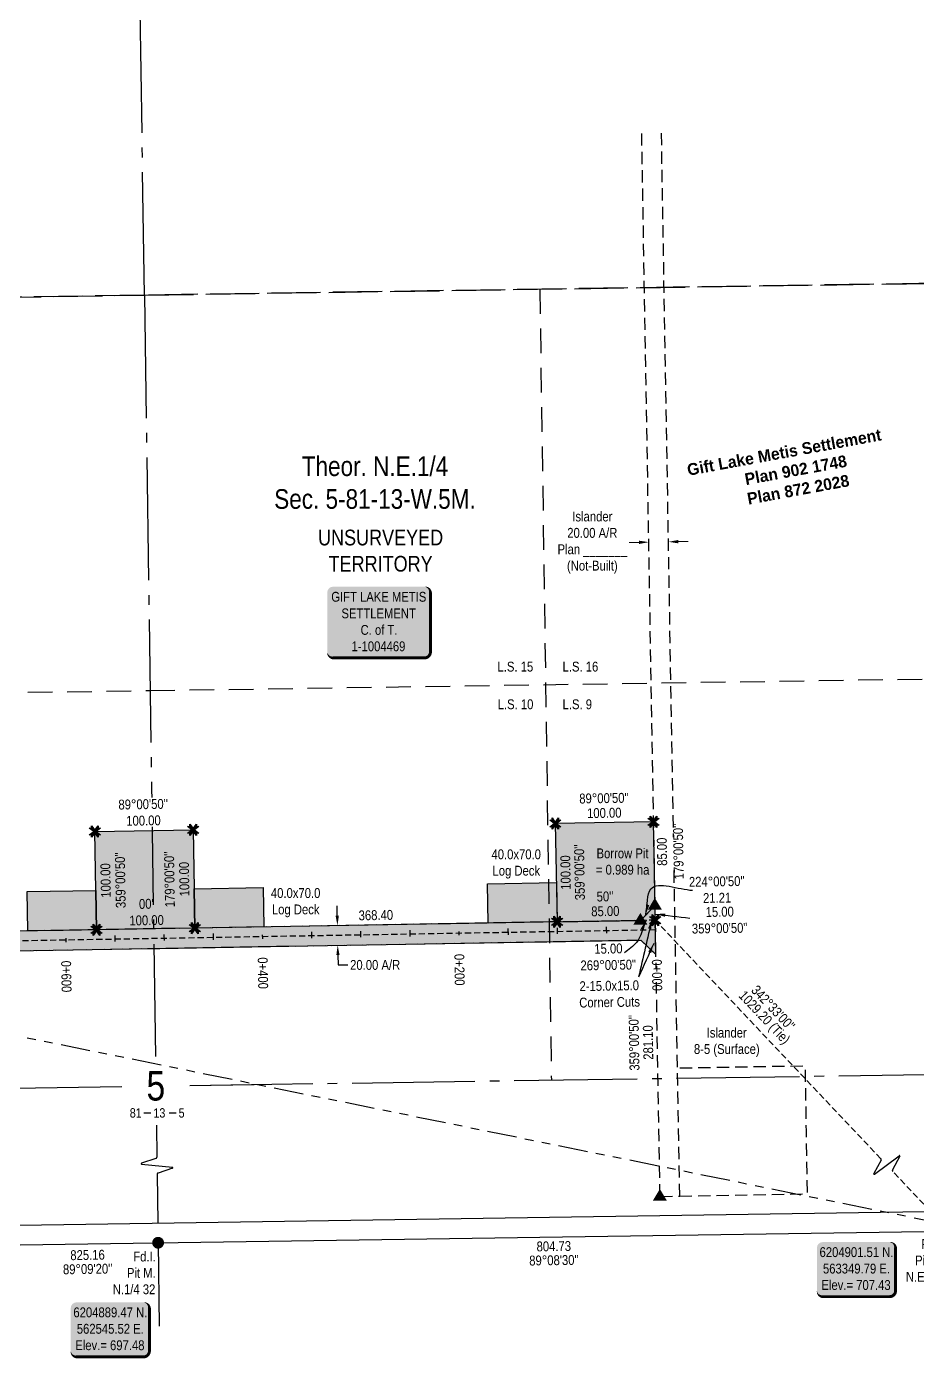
# Model space of a CAD drawing. Extents: x 560047 to 564966, y 6203492 to 6208175.
# Drawn here: x 562402 to 563308, y 6205437 to 6206792 of the extents above; entities that cross this region are included whole.
import ezdxf
from ezdxf.enums import TextEntityAlignment as Align

# ---------------------------------------------------------------- set-up
doc = ezdxf.new("R2010")
doc.units = 0
doc.header["$LTSCALE"] = 5
doc.header["$PDSIZE"] = 0.5
for name, pattern in [('foc-ACCESSROAD', [3.75, 2.5, -1.25]), ('foc-DRILLPATH', [14.75, 6, -1.75, 1.75, -1.75, 1.75, -1.75]), ('foc-LSD', [8, 5, -3]), ('foc-QUARTERLINE', [33, 25, -3, 2, -3]), ('foc-TIELINE', [1.875, 1.25, -0.625]), ('foc-TRAV', [1.875, 1.25, -0.625]), ('foc-UNSURVEYED', [12.5, 10, -2.5])]:
    doc.linetypes.add(name, pattern=pattern)
doc.layers.get('Defpoints').update_dxf_attribs({"color": 9})
for name, color, linetype in [('10', 1, 'Continuous'), ('9', 3, 'Continuous'), ('AS-OWNER', 7, 'Continuous'), ('C-AR', 13, 'foc-ACCESSROAD'), ('C-SYMBOL', 7, 'Continuous'), ('C-WS', 13, 'foc-ACCESSROAD'), ('CHAINAGE', 201, 'foc-TIELINE'), ('CHAINAGE-T', 201, 'foc-TIELINE'), ('DETAIL-T', 7, 'Continuous'), ('L-BD', 7, 'Continuous'), ('L-BD1', 253, 'Continuous'), ('L-MON', 1, 'Continuous'), ('L-SEC', 7, 'Continuous'), ('L-SECLBL', 7, 'Continuous'), ('L-SECQ', 8, 'foc-QUARTERLINE'), ('L-SECTION-LSD', 7, 'foc-LSD'), ('L-TIE', 7, 'foc-TIELINE'), ('L-TITLEDB-T', 4, 'Continuous'), ('L-UNS-T', 3, 'Continuous'), ('L-USEC', 7, 'foc-UNSURVEYED'), ('P-PDRILLPATH', 12, 'foc-DRILLPATH'), ('P-PROPOSED', 10, 'Continuous'), ('P-PROPOSED-H', 21, 'Continuous'), ('P-TEMP-H', 41, 'Continuous'), ('P-TEMP_BORROW PIT', 46, 'Continuous'), ('P-TEMP_LOG DECK', 46, 'Continuous'), ('P-TRAV', 4, 'foc-TRAV'), ('P-TXT', 4, 'Continuous')]:
    doc.layers.add(name, color=color, linetype=linetype)
doc.layers.add('C-AR-T', color=13, linetype='Continuous', lineweight=9)
doc.layers.add('C-WS-T', color=13, linetype='Continuous', lineweight=9)
doc.styles.add('100L', font='ARIALN.TTF', dxfattribs={"height": 11})
doc.styles.add('175L', font='ARIALN.TTF', dxfattribs={"height": 20})
doc.styles.add('80', font='ARIALN.TTF', dxfattribs={"height": 10})
doc.styles.add('80CG', font='ARIALN.TTF', dxfattribs={"height": 10})
doc.styles.add('80L', font='ARIALN.TTF', dxfattribs={"height": 10})
doc.styles.add('MtXpl_Cordia_New', font='')
doc.styles.add('SIMPLEX', font='ARIALN.TTF')
doc.styles.get('MtXpl_Cordia_New').set_extended_font_data('Cordia New', bold=True)
doc.dimstyles.new('Compass 5 000', dxfattribs={"dimscale": 5, "dimtxt": 9, "dimasz": 2, "dimexe": 0.2, "dimexo": 0.0625, "dimgap": 0.5, "dimtad": 0, "dimtih": 1, "dimtoh": 1, "dimzin": 0, "dimdsep": 46, "dimtxsty": '80CG', "dimcen": 0.1, "dimse1": 1, "dimse2": 1, "dimclrd": 256, "dimclrt": 256, "dimaunit": 1, "dimadec": 4, "dimazin": 0, "dimtfac": 0.06, "dimtofl": 0, "dimtmove": 0, "dimatfit": 1, "dimfxl": 0.2, "dimtolj": 1, "dimtzin": 0, "dimlwd": -1, "dimarcsym": 0})

# ---------------------------------------------------------------- blocks, each defined once
blk = doc.blocks.new('L-SECLBL')
at = {"layer": '9', "color": 7}
for p, q in [((-5.1, -27.8), (-12.3, -27.8)), ((20.7, -27.8), (13.5, -27.8))]:
    blk.add_line(p, q, dxfattribs=at)
at = {"layer": '10', "color": 2, "style": 'SIMPLEX'}
blk.add_attdef('SEC', text='', height=30, dxfattribs=at).set_placement((0, 0), align=Align.MIDDLE)
at = {"layer": '10', "color": 5, "style": '80L'}
blk.add_attdef('TWP', text='', height=9.5, dxfattribs=at).set_placement((-14.4, -27.4), align=Align.MIDDLE_RIGHT)
blk.add_attdef('RGE', text='', height=9.5, dxfattribs=at).set_placement((3.6, -27.4), align=Align.MIDDLE_CENTER)
blk.add_attdef('MER', text='', height=9.5, dxfattribs=at).set_placement((23.2, -27.4), align=Align.MIDDLE_LEFT)
blk = doc.blocks.new('fdia')
at = {"color": 255, "const_width": 1}
blk.add_lwpolyline([(-0.5, 0, 1), (0.5, 0, 1)], format="xyb", close=True, dxfattribs=at)
blk = doc.blocks.new('Fdiaa')
blk.add_blockref('fdia', (0, 0))
blk = doc.blocks.new('fdib')
at = {"color": 1, "const_width": 1.6}
blk.add_lwpolyline([(-0.4, 0, 1), (0.4, 0, 1)], format="xyb", close=True, dxfattribs=at)
at = {"color": 1}
blk.add_circle((0, 0), 0.8, dxfattribs=at)
blk = doc.blocks.new('Fdibb')
blk.add_blockref('fdib', (0, 0))
blk = doc.blocks.new('fdicc')
for name in ['Fdibb', 'Fdiaa']:
    blk.add_blockref(name, (0, 0))
blk = doc.blocks.new('FDI')
blk.add_blockref('fdicc', (0, 0))
blk = doc.blocks.new('*U53')
h = blk.add_hatch(color=254)
edge = h.paths.add_edge_path()
edge.add_line((-34, -28.5), (34, -28.5))
edge.add_arc((34, -22.5), 6, 270, 360)
edge.add_line((40, -22.5), (40, 21))
edge.add_arc((34, 21), 6, 0, 90)
edge.add_line((34, 27), (-34, 27))
edge.add_arc((-34, 21), 6, 90, 180)
edge.add_line((-40, 21), (-40, -22.5))
edge.add_arc((-34, -22.5), 6, 180, 270)
at = {"color": 1, "flags": 128}
blk.add_lwpolyline([(-34, -28.5, 3, 3, 0), (34, -28.5, 3, 3, 0.414214), (40, -22.5, 3, 3, 0), (40, 21, 3, 0, 0.414214), (34, 27, 0, 0, 0), (-34, 27, 0, 0, 0.414214), (-40, 21, 0, 0, 0), (-40, -22.5, 0, 3, 0.414214)], format="xyseb", close=True, dxfattribs=at)
blk.add_lwpolyline([(20.2, -14.2, 0, 10, 0), (0, 0, 5, 5, 0)], format="xyseb", dxfattribs=at)
at = {"color": 1, "style": '80'}
blk.add_attdef('ENTER_TEXT_001', (-36, -5), '', height=10, dxfattribs=at)
blk = doc.blocks.new('linebrk')
blk.add_lwpolyline([(0, 0.00175, -0.346152), (-0.00019, 0.0015), (-0.00314, 0.00055, 0.772575), (-0.00312, 0.00036), (0.00312, -0.00036, -0.772575), (0.00314, -0.00055), (0.00019, -0.0015, 0.346152), (0, -0.00175)], format="xyb")
blk = doc.blocks.new('*D55')
at = {"layer": 'C-AR-T', "transparency": 16777216}
for p, q in [((563024.8, 6206267.2), (563014.8, 6206267)), ((563064.7, 6206267.9), (563074.7, 6206268.1))]:
    blk.add_line(p, q, dxfattribs=at)
for points in [[(563024.7, 6206268.9), (563024.8, 6206265.5), (563034.8, 6206267.4)], [(563064.7, 6206269.6), (563064.8, 6206266.2), (563054.7, 6206267.7)]]:
    blk.add_solid(points, dxfattribs=at)
at = {"layer": 'Defpoints', "color": 0, "transparency": 16777216}
for p in [(563034.7, 6206272), (563034.8, 6206267.4), (563054.7, 6206272.3)]:
    blk.add_point(p, dxfattribs=at)
at = {"layer": 'C-AR-T', "transparency": 16777216, "insert": (562977.3, 6206267), "char_height": 10, "attachment_point": 5, "style": '80CG'}
blk.add_mtext('\\A1;Islander\\P20.00 A/R\\PPlan _______^J(Not-Built)', dxfattribs=at)
blk = doc.blocks.new('STRIA')
blk.add_hatch(color=255).paths.add_polyline_path([(-0.04, 1.52), (-1.47, -0.87), (1.39, -0.87)])
blk = doc.blocks.new('STRIAA')
blk.add_blockref('STRIA', (0, 0))
blk = doc.blocks.new('STRIB')
at = {"color": 1}
blk.add_solid([(-1.12, -0.67), (-0.04, 1.13), (1.04, -0.67)], dxfattribs=at)
blk = doc.blocks.new('STRIBB')
blk.add_blockref('STRIB', (0, 0))
blk = doc.blocks.new('STRICC')
for name in ['STRIAA', 'STRIBB']:
    blk.add_blockref(name, (0, 0))
blk = doc.blocks.new('fdspike')
blk.add_blockref('STRICC', (0, 0))
blk = doc.blocks.new('TEMP')
h = blk.add_hatch(color=255)
h.dxf.hatch_style = 1
h.paths.add_polyline_path([(0, 0.25), (-0.67, 1.15), (-0.67, 0.67), (-1.15, 0.67), (-0.25, 0), (-1.15, -0.67), (-0.67, -0.67), (-0.67, -1.15), (0, -0.25), (0.67, -1.15), (0.67, -0.67), (1.15, -0.67), (0.25, 0), (1.15, 0.67), (0.67, 0.67), (0.67, 1.15)])
h.paths.add_polyline_path([(0.57, 0.85), (0.57, 0.57), (0.85, 0.57), (0.08, 0), (0.85, -0.57), (0.57, -0.57), (0.57, -0.85), (0, -0.08), (-0.57, -0.85), (-0.57, -0.57), (-0.85, -0.57), (-0.08, 0), (-0.85, 0.57), (-0.57, 0.57), (-0.57, 0.85), (0, 0.08)], flags=16)
h = blk.add_hatch(color=1)
h.dxf.hatch_style = 1
h.paths.add_polyline_path([(0, 0.08), (-0.57, 0.85), (-0.57, 0.57), (-0.85, 0.57), (-0.08, 0), (-0.85, -0.57), (-0.57, -0.57), (-0.57, -0.85), (0, -0.08), (0.57, -0.85), (0.57, -0.57), (0.85, -0.57), (0.08, 0), (0.85, 0.57), (0.57, 0.57), (0.57, 0.85)])
at = {"color": 1}
for p, q in [((-0.08, 0), (0.08, 0)), ((0, 0.08), (0, -0.08))]:
    blk.add_line(p, q, dxfattribs=at)
at = {"color": 255, "flags": 128}
blk.add_lwpolyline([(-0.25, 0), (-1.15, 0.67), (-0.67, 0.67), (-0.67, 1.15), (0, 0.25), (0.67, 1.15), (0.67, 0.67), (1.15, 0.67), (0.25, 0), (1.15, -0.67), (0.67, -0.67), (0.67, -1.15), (0, -0.25), (-0.67, -1.15), (-0.67, -0.67), (-1.15, -0.67)], close=True, dxfattribs=at)
at = {"color": 1, "flags": 128}
blk.add_lwpolyline([(-0.08, 0), (-0.85, 0.57), (-0.57, 0.57), (-0.57, 0.85), (0, 0.08), (0.57, 0.85), (0.57, 0.57), (0.85, 0.57), (0.08, 0), (0.85, -0.57), (0.57, -0.57), (0.57, -0.85), (0, -0.08), (-0.57, -0.85), (-0.57, -0.57), (-0.85, -0.57)], close=True, dxfattribs=at)
blk = doc.blocks.new('*D57')
at = {"layer": 'Defpoints', "color": 0, "transparency": 16777216}
for p in [(562810.2, 6205879), (562718.4, 6205857.4), (562810.5, 6205859)]:
    blk.add_point(p, dxfattribs=at)
at = {"layer": 'P-TXT', "transparency": 16777216}
for p, q in [((562717.9, 6205887.4), (562717.8, 6205897.4)), ((562718.6, 6205847.4), (562718.8, 6205837.4)), ((562718.8, 6205837.4), (562728.8, 6205837.4))]:
    blk.add_line(p, q, dxfattribs=at)
for points in [[(562719.6, 6205887.4), (562716.3, 6205887.4), (562718.1, 6205877.4)], [(562720.3, 6205847.4), (562717, 6205847.4), (562718.4, 6205857.4)]]:
    blk.add_solid(points, dxfattribs=at)
at = {"layer": 'P-TXT', "transparency": 16777216, "insert": (562756.5, 6205837.4), "char_height": 10, "attachment_point": 5, "style": '80CG'}
blk.add_mtext('\\A1;20.00 A/R', dxfattribs=at)
blk = doc.blocks.new('*U41')
h = blk.add_hatch(color=255)
edge = h.paths.add_edge_path()
edge.add_line((-46.5, -37), (46.5, -37))
edge.add_arc((46.5, -31), 6, 270, 360)
edge.add_line((52.5, -31), (52.5, 29.5))
edge.add_arc((46.5, 29.5), 6, 0, 90)
edge.add_line((46.5, 35.5), (-46.5, 35.5))
edge.add_arc((-46.5, 29.5), 6, 90, 180)
edge.add_line((-52.5, 29.5), (-52.5, -31))
edge.add_arc((-46.5, -31), 6, 180, 270)
at = {"color": 14, "flags": 128}
blk.add_lwpolyline([(-46.5, -37, 3, 3, 0), (46.5, -37, 3, 3, 0.414214), (52.5, -31, 3, 3, 0), (52.5, 29.5, 3, 0, 0.414214), (46.5, 35.5, 0, 0, 0), (-46.5, 35.5, 0, 0, 0.414214), (-52.5, 29.5, 0, 0, 0), (-52.5, -31, 0, 3, 0.414214)], format="xyseb", close=True, dxfattribs=at)
at = {"color": 14, "style": '80'}
blk.add_attdef('ENTER_TEXT_001', (-26.8, -4.9), '', height=10, dxfattribs=at)

msp = doc.modelspace()

# ---------------------------------------------------------------- hatches: boundary and pattern name
at = {"layer": 'P-PROPOSED-H'}
h = msp.add_hatch(color=256, dxfattribs=at)
h.dxf.hatch_style = 1
h.paths.add_polyline_path([(561943.394, 6205837.696), (561822.786, 6205789.342), (561774.432, 6205909.951), (561895.04, 6205958.305)])
h.paths.add_polyline_path([(561830.226, 6205770.787), (561949.981, 6205818.799), (562030.698, 6205842.841), (562050.272, 6205845.87), (563026.687, 6205862.72), (563041.935, 6205847.987), (563041.078, 6205897.955), (563026.347, 6205882.708), (562037.192, 6205865.634), (561943.394, 6205837.696), (561822.786, 6205789.342)])
at = {"layer": 'P-TEMP-H'}
h = msp.add_hatch(color=256, dxfattribs=at)
h.dxf.hatch_style = 1
h.paths.add_polyline_path([(562167.146, 6205867.921), (562166.458, 6205907.897), (562236.416, 6205909.101), (562237.104, 6205869.125)])
h.paths.add_polyline_path([(562403.325, 6205871.984), (562402.637, 6205911.96), (562472.595, 6205913.164), (562473.283, 6205873.188)])
h.paths.add_polyline_path([(562573.222, 6205874.909), (562473.283, 6205873.188), (562471.563, 6205973.128), (562571.502, 6205974.848)])
h.paths.add_polyline_path([(562573.222, 6205874.909), (562572.534, 6205914.885), (562642.492, 6205916.089), (562643.18, 6205876.113)])
h.paths.add_polyline_path([(562871.441, 6205880.042), (562870.753, 6205920.018), (562940.711, 6205921.222), (562941.399, 6205881.246)])
h.paths.add_polyline_path([(563039.618, 6205982.905), (562939.678, 6205981.179), (562941.399, 6205881.246), (563026.347, 6205882.708), (563041.08, 6205897.957)])

# ---------------------------------------------------------------- linework, layer by layer
at = {"layer": 'C-AR'}
msp.add_line((563046.171, 6205602.034), (563066.143, 6205602.377), dxfattribs=at)
at = {"layer": 'C-AR', "flags": 128}
for points in [[(563046.171, 6205602.034), (563027.568, 6206682.843)], [(563066.143, 6205602.377), (563047.599, 6206683.184)]]:
    msp.add_lwpolyline(points, dxfattribs=at)
msp.add_lwpolyline([(562037.582, 6205845.695), (563026.687, 6205862.72), (563041.935, 6205847.987), (563041.078, 6205897.955), (563026.347, 6205882.708), (562037.238, 6205865.683)], close=True, dxfattribs=at)
at = {"layer": 'C-WS', "flags": 128}
msp.add_lwpolyline([(563066.143, 6205602.377), (563196.109, 6205604.634), (563195.003, 6205668.415), (563193.856, 6205734.555), (563063.917, 6205732.302)], dxfattribs=at)
at = {"layer": 'CHAINAGE'}
for p, q in [((562891.528, 6205874.389), (562891.666, 6205866.394)), ((562941.498, 6205875.249), (562941.636, 6205867.254)), ((562991.468, 6205876.109), (562991.606, 6205868.114)), ((563041.473, 6205874.971), (563041.541, 6205870.973)), ((562441.834, 6205864.65), (562441.902, 6205860.652)), ((562491.769, 6205867.508), (562491.907, 6205859.513)), ((562541.739, 6205868.369), (562541.877, 6205860.373)), ((562591.709, 6205869.229), (562591.847, 6205861.233)), ((562641.713, 6205868.09), (562641.782, 6205864.092)), ((562691.649, 6205870.949), (562691.786, 6205862.954)), ((562741.619, 6205871.809), (562741.756, 6205863.814)), ((562791.589, 6205872.669), (562791.726, 6205864.674)), ((562841.593, 6205871.53), (562841.662, 6205867.533))]:
    msp.add_line(p, q, dxfattribs=at)
at = {"layer": 'CHAINAGE', "flags": 128}
msp.add_lwpolyline([(563041.507, 6205872.972), (562941.571, 6205871.252), (562573.394, 6205864.915), (562473.455, 6205863.194), (562167.318, 6205857.927), (562038.781, 6205855.713), (561946.689, 6205828.248), (561826.506, 6205780.064)], dxfattribs=at)
at = {"layer": 'L-SEC'}
for p, q in [((561731.247, 6205563.043), (563339.88, 6205586.936)), ((561731.542, 6205542.938), (563340.176, 6205566.831))]:
    msp.add_line(p, q, dxfattribs=at)
at = {"layer": 'L-SECQ'}
for p, q in [((562521.851, 6206518.606), (562510.182, 6207322.901)), ((562521.851, 6206518.606), (562533.057, 6205744.309)), ((562568.037, 6205714.843), (563337.827, 6205726.36)), ((561729.237, 6205702.292), (562498.795, 6205713.807)), ((562568.037, 6205714.843), (562633.434, 6205715.821)), ((562534.069, 6205674.349), (562534.538, 6205641.968)), ((562534.791, 6205624.508), (562535.517, 6205574.989)), ((562535.808, 6205554.883), (562537.036, 6205470.02))]:
    msp.add_line(p, q, dxfattribs=at)
at = {"layer": 'L-SECTION-LSD'}
for p, q in [((562923.919, 6206524.625), (562935.659, 6205720.343)), ((562527.671, 6206116.467), (563331.909, 6206128.502)), ((561723.47, 6206104.951), (562527.671, 6206116.467))]:
    msp.add_line(p, q, dxfattribs=at)
at = {"layer": 'L-TIE'}
for p, q in [((563270.678, 6205640.35), (563041.335, 6205882.966)), ((563340.176, 6205566.831), (563282.674, 6205627.66))]:
    msp.add_line(p, q, dxfattribs=at)
at = {"layer": 'L-USEC'}
for p, q in [((563325.988, 6206530.644), (562521.851, 6206518.606)), ((562521.851, 6206518.606), (563325.988, 6206530.644)), ((562521.851, 6206518.606), (562366.84, 6206516.274)), ((562366.84, 6206516.274), (562521.851, 6206518.606))]:
    msp.add_line(p, q, dxfattribs=at)
at = {"layer": 'P-PDRILLPATH'}
msp.add_line((561858.913, 6205873.824), (563562, 6205528.1), dxfattribs=at)
at = {"layer": 'P-PROPOSED', "flags": 128}
msp.add_lwpolyline([(561830.226, 6205770.787), (561949.981, 6205818.799), (562030.698, 6205842.841), (562050.272, 6205845.87), (563026.687, 6205862.72), (563041.935, 6205847.987), (563041.078, 6205897.955), (563026.347, 6205882.708), (562037.192, 6205865.634), (561943.394, 6205837.696), (561822.786, 6205789.342)], close=True, dxfattribs=at)
at = {"layer": 'P-TEMP_BORROW PIT', "flags": 128}
msp.add_lwpolyline([(563039.618, 6205982.905), (562939.678, 6205981.179), (562941.399, 6205881.246), (563026.347, 6205882.708), (563041.08, 6205897.957), (563039.618, 6205982.905)], dxfattribs=at)
msp.add_lwpolyline([(562573.222, 6205874.909), (562473.283, 6205873.188), (562471.563, 6205973.128), (562571.502, 6205974.848)], close=True, dxfattribs=at)
at = {"layer": 'P-TEMP_LOG DECK', "flags": 128}
for points in [[(562573.222, 6205874.909), (562572.534, 6205914.885), (562642.492, 6205916.089), (562643.18, 6205876.113)], [(562871.441, 6205880.042), (562870.753, 6205920.018), (562940.711, 6205921.222), (562941.399, 6205881.246)], [(562403.325, 6205871.984), (562402.637, 6205911.96), (562472.595, 6205913.164), (562473.283, 6205873.188)]]:
    msp.add_lwpolyline(points, close=True, dxfattribs=at)
at = {"layer": 'P-TRAV', "color": 4}
msp.add_line((563041.335, 6205882.966), (563026.347, 6205882.708), dxfattribs=at)

# ---------------------------------------------------------------- block references
at = {"layer": 'AS-OWNER'}
ref = msp.add_blockref('*U41', (562760.218, 6206186.638), dxfattribs=dict(at, xscale=0.9990974636864217, yscale=0.9990974636864217, zscale=0.9990974636864217))
ref.add_attrib('ENTER_TEXT_001', 'GIFT LAKE METIS', (562711.858, 6206206.814), dxfattribs={"layer": '0', "color": 14, "height": 9.99097, "style": '80'})
ref.add_attrib('ENTER_TEXT_002', 'SETTLEMENT', (562722.23, 6206189.985), dxfattribs={"layer": '0', "color": 14, "height": 9.991, "style": '80'})
ref.add_attrib('ENTER_TEXT_003', 'C. of T.', (562741.67, 6206173.156), dxfattribs={"layer": '0', "color": 14, "height": 9.991, "style": '80'})
ref.add_attrib('ENTER_TEXT_004', '1-1004469', (562732.497, 6206156.464), dxfattribs={"layer": '0', "color": 14, "height": 9.991, "style": '80'})
at = {"layer": 'DETAIL-T'}
ref = msp.add_blockref('*U53', (563245.628, 6205528.58), dxfattribs=at)
ref.add_attrib('ENTER_TEXT_001', '6204901.51 N.', (563208.333, 6205540.352), dxfattribs={"layer": '0', "color": 1, "height": 10, "style": '80'})
ref.add_attrib('ENTER_TEXT_002', '563349.79 E.', (563211.809, 6205523.644), dxfattribs={"layer": '0', "color": 1, "height": 10, "style": '80'})
ref.add_attrib('ENTER_TEXT_003', 'Elev.= 707.43', (563210.253, 6205506.937), dxfattribs={"layer": '0', "color": 1, "height": 10, "style": '80'})
ref = msp.add_blockref('*U53', (562486.948, 6205467.313), dxfattribs=at)
ref.add_attrib('ENTER_TEXT_001', '6204889.47 N.', (562449.653, 6205479.085), dxfattribs={"layer": '0', "color": 1, "height": 10, "style": '80'})
ref.add_attrib('ENTER_TEXT_002', '562545.52 E.', (562453.129, 6205462.378), dxfattribs={"layer": '0', "color": 1, "height": 10, "style": '80'})
ref.add_attrib('ENTER_TEXT_003', 'Elev.= 697.48', (562451.56, 6205445.67), dxfattribs={"layer": '0', "color": 1, "height": 10, "style": '80'})
at = {"layer": 'L-MON'}
for name, p, xscale, yscale, zscale in [('TEMP', (562939.678, 6205981.179), 4.997731799999989, 4.997731799999989, 4.997731799999989), ('TEMP', (562471.563, 6205973.128), 4.997731799999989, 4.997731799999989, 4.997731799999989), ('TEMP', (562571.502, 6205974.848), 4.997731799999989, 4.997731799999989, 4.997731799999989), ('fdspike', (563041.084, 6205898.011), 4.99999999999998, 4.99999999999998, 4.99999999999998), ('TEMP', (562941.399, 6205881.246), 4.99770499999998, 4.99770499999998, 4.99770499999998), ('fdspike', (563026.398, 6205882.73), 4.99999999999998, 4.99999999999998, 4.99999999999998), ('TEMP', (562473.283, 6205873.188), 4.99770499999998, 4.99770499999998, 4.99770499999998), ('TEMP', (562573.222, 6205874.909), 4.99770499999998, 4.99770499999998, 4.99770499999998), ('fdspike', (563046.171, 6205602.034), 4.997731799999989, 4.997731799999989, 4.997731799999989), ('FDI', (562535.808, 6205554.883), 4.99999999999997, 4.99999999999997, 4.99999999999997)]:
    msp.add_blockref(name, p, dxfattribs=dict(at, xscale=xscale, yscale=yscale, zscale=zscale))
at = {"layer": 'L-MON', "color": 4, "xscale": 4.99999999999998, "yscale": 4.99999999999998, "zscale": 4.99999999999998}
msp.add_blockref('TEMP', (563041.335, 6205882.966), dxfattribs=at)
at = {"layer": 'L-SECLBL', "xscale": 0.999540999999994, "yscale": 0.999540999999994, "zscale": 0.999540999999994}
msp.add_blockref('L-SECLBL', (562533.491, 6205714.326), dxfattribs=at).add_auto_attribs({'SEC': '5', 'TWP': '81', 'RGE': '13', 'MER': '5'})
at = {"layer": 'L-SECQ', "xscale": 4997.731799999978, "yscale": 4997.731799999978, "zscale": 4997.731799999978, "rotation": 0.8291240461263336}
msp.add_blockref('linebrk', (562534.664, 6205633.238), dxfattribs=at)
at = {"layer": 'L-TIE', "xscale": 4997.731799999993, "yscale": 4997.731799999993, "zscale": 4997.731799999993, "rotation": 43.38910931172821}
msp.add_blockref('linebrk', (563276.676, 6205634.005), dxfattribs=at)

# ---------------------------------------------------------------- texts
at = {"layer": 'C-SYMBOL', "color": 3, "insert": (562756.303, 6206354.622), "char_height": 19.99082, "width": 366.55746, "attachment_point": 2, "style": '175L'}
msp.add_mtext('Theor. N.E.1/4 \\PSec. 5-81-13-W.5M.', dxfattribs=at)
at = {"layer": 'C-WS-T', "insert": (563080.363, 6205773.546), "char_height": 9.99541, "attachment_point": 1, "style": '80L'}
msp.add_mtext_dynamic_manual_height_columns('\\pi13.19417;Islander \\P\\pi0.26354;8-5 (Surface)', width=66.1927, gutter_width=49.955, heights=[0], dxfattribs=at)
at = {"layer": 'CHAINAGE-T', "style": '80L'}
for s, rotation, p in [('0+200', 270.9861, (562842.264, 6205832.554)), ('0+600', 270.985731, (562442.504, 6205825.673)), ('0+400', 270.9861, (562642.384, 6205829.113))]:
    msp.add_text(s, height=9.9955, rotation=rotation, dxfattribs=at).set_placement(p, align=Align.MIDDLE_CENTER)
at = {"layer": 'L-BD', "style": '80L'}
for s, height, rotation, p in [("50''", 9.9954, 0.9873, (562990.27, 6205907.1)), ('368.40', 9.9954, 0.9873, (562757.189, 6205888.087)), ('85.00', 9.9954, 0.9873, (562990.528, 6205892.109)), ('1029.20 (Tie)', 9.99546, 313.389109, (563151.56, 6205783.336)), ("342°33'00''", 9.99546, 313.389109, (563161.25, 6205793.776)), ("359°00'50''", 9.99546, 90.9863, (563019.739, 6205758.295)), ('281.10', 9.9955, 90.9863, (563033.98, 6205758.54)), ('804.73', 9.9955, 0.8509, (562938.133, 6205551.362)), ('825.16', 9.9955, 0.8509, (562464.031, 6205542.466)), ("89°08'30''", 9.9955, 0.8509, (562938.344, 6205537.12)), ("89°09'20''", 9.9955, 0.8509, (562464.242, 6205528.224))]:
    msp.add_text(s, height=height, rotation=rotation, dxfattribs=at).set_placement(p, align=Align.MIDDLE)
at = {"layer": 'L-BD', "insert": (563103.811, 6205927.33), "char_height": 9.99541, "width": 45.55245, "attachment_point": 2, "rotation": 0.9873, "style": '80L'}
msp.add_mtext("224°00'50'' 21.21", dxfattribs=at)
at = {"layer": 'L-BD', "insert": (562523.726, 6205904.54), "char_height": 9.9954, "width": 35.19551, "attachment_point": 2, "rotation": 0.9873, "style": '80L', "bg_fill": 1, "box_fill_scale": 1, "bg_fill_color": 41, "bg_fill_transparency": 0}
msp.add_mtext("00' 100.00", dxfattribs=at)
at = {"layer": 'L-BD', "char_height": 9.99541, "attachment_point": 1, "rotation": 0.9873, "style": '80L'}
for s, width, insert in [('\\pi6.01149;15.00\\P\\pi-8.26913;359°00\'50"', 38.88649, (563086.415, 6205896.116)), ('\\pi-9.49845;15.00\\P\\pi-23.84725;269°00\'50"', 7.86661, (562988.744, 6205858.931)), ('\\pi1.08787;2-15.0x15.0 \\P\\pi0.52197;Corner Cuts', 61.77321, (562963.092, 6205820.718))]:
    msp.add_mtext_dynamic_manual_height_columns(s, width=width, gutter_width=49.955, heights=[0], dxfattribs=dict(at, insert=insert))
at = {"layer": 'L-BD1', "style": '80L'}
for s, height, rotation, p in [("89°00'50''", 9.9955, 0.9894, (562989.217, 6206007.027)), ('100.00', 9.9955, 0.9894, (562989.475, 6205992.036)), ("359°00'50''", 9.99546, 90.9864, (562964.274, 6205931.621)), ("359°00'50''", 9.99546, 90.9861, (562497.408, 6205923.588)), ("179°00'50''", 9.99546, 90.9861, (562547.377, 6205924.448)), ('100.00', 9.9955, 90.9861, (562562.368, 6205924.706)), ('100.00', 9.9955, 90.9864, (562950.033, 6205931.376)), ('100.00', 9.9955, 90.9861, (562482.417, 6205923.33))]:
    msp.add_text(s, height=height, rotation=rotation, dxfattribs=at).set_placement(p, align=Align.MIDDLE)
at = {"layer": 'L-MON', "insert": (562443.692, 6205545.882), "char_height": 9.99546, "attachment_point": 1, "style": '80L'}
msp.add_mtext_dynamic_manual_height_columns('\\pi66.8478;Fd.I. \\P\\pi60.41143;Pit M.\\P\\pi45.99096;N.1/4 32', width=87.82054, gutter_width=49.955, heights=[0], dxfattribs=at)
at = {"layer": 'L-TITLEDB-T', "style": 'MtXpl_Cordia_New'}
for s, p in [('Gift Lake Metis Settlement', (563074.921, 6206334.865)), ('Plan 902 1748', (563133.532, 6206325.323)), ('Plan 872 2028', (563136.017, 6206305.473))]:
    msp.add_text(s, height=11.98339, rotation=10.407242, dxfattribs=at).set_placement(p)
at = {"layer": 'L-UNS-T', "color": 3, "insert": (562762.031, 6206258.646), "char_height": 15.99266, "attachment_point": 5, "style": '80L'}
msp.add_mtext_dynamic_manual_height_columns('UNSURVEYED TERRITORY', width=126.29909, gutter_width=47.457, heights=[0], dxfattribs=at)
at = {"layer": 'P-TEMP_BORROW PIT', "char_height": 9.99546, "attachment_point": 1, "style": '80L'}
for s, width, insert in [('\\pi18.14991;40.0x70.0\\P\\pi19.1965;Log Deck', 85.90895, (562856.618, 6205954.938)), ('\\pi1.06386;Borrow Pit\\P\\pi0.35136;= 0.989 ha', 54.02094, (562980.556, 6205955.905)), ('\\pi18.14991;40.0x70.0\\P\\pi19.1965;Log Deck', 85.90895, (562632.323, 6205915.553))]:
    msp.add_mtext_dynamic_manual_height_columns(s, width=width, gutter_width=49.955, heights=[0], dxfattribs=dict(at, insert=insert))

# ---------------------------------------------------------------- dimensions: what is measured, and where the dimension line sits
at = {"layer": 'C-AR-T'}
dim = msp.add_aligned_dim(p1=(563054.665, 6206272.321), p2=(563034.677, 6206271.979), distance=4.596, text='Islander\\P20.00 A/R\\PPlan _______^J(Not-Built)', dimstyle='Compass 5 000', dxfattribs=at)
dim.commit()
dim.dimension.update_dxf_attribs({"geometry": '*D55', "text_midpoint": (562977.313, 6206267.041)})
at = {"layer": 'P-TXT'}
dim = msp.add_linear_dim(base=(562718.447, 6205857.401), p1=(562810.158, 6205878.987), p2=(562810.503, 6205858.989), angle=270.988646, text='20.00 A/R', dimstyle='Compass 5 000', dxfattribs=at)
dim.commit()
dim.dimension.update_dxf_attribs({"geometry": '*D57', "text_midpoint": (562756.527, 6205837.404), "dimtype": 161})

# ---------------------------------------------------------------- leaders
at = {"layer": 'L-BD', "color": 5, "path_type": 1}
for points in [[(563031.681, 6205888.782), (563036.853, 6205914.882), (563079.238, 6205913.433)], [(563037.871, 6205883.939), (563024.388, 6205825.093)], [(563039.706, 6205859.341), (563024.388, 6205825.093)]]:
    msp.add_leader(points, dimstyle='Compass 5 000', override={"dimgap": 0.5, "dimtad": 0}, dxfattribs=at)
at = {"layer": 'L-BD', "path_type": 1}
msp.add_leader([(563041.481, 6205889.192), (563076.318, 6205885.038)], dimstyle='Compass 5 000', override={"dimgap": 0.5, "dimtad": 0}, dxfattribs=at)
at = {"layer": 'L-MON', "color": 4, "path_type": 1}
msp.add_leader([(563032.002, 6205882.805), (563022.18, 6205860.314), (563010.115, 6205849.636)], dimstyle='Compass 5 000', override={"dimgap": 0.5, "dimtad": 0}, dxfattribs=at)

# ---------------------------------------------------------------- next in the draw order: texts
at = {"layer": 'CHAINAGE-T', "insert": (563048.124, 6205827.159), "char_height": 9.9955, "width": 10.75881, "attachment_point": 2, "rotation": 270.9861, "style": '80L', "bg_fill": 3, "box_fill_scale": 1.15, "bg_fill_color": 256, "bg_fill_true_color": 256, "bg_fill_transparency": 0}
msp.add_mtext('0+000', dxfattribs=at)
at = {"layer": 'L-BD', "insert": (563043.134, 6205952.469), "char_height": 9.99541, "width": 25.92995, "attachment_point": 2, "rotation": 90.9846, "style": '80L', "bg_fill": 3, "box_fill_scale": 1.15, "bg_fill_color": 256, "bg_fill_true_color": 256, "bg_fill_transparency": 0}
msp.add_mtext("85.00 179°00'50''", dxfattribs=at)
at = {"layer": 'L-BD1', "insert": (562520.539, 6206005.886), "char_height": 9.99546, "width": 50.54779, "attachment_point": 2, "rotation": 0.9861, "style": '80L', "bg_fill": 3, "box_fill_scale": 1.15, "bg_fill_color": 256, "bg_fill_true_color": 256, "bg_fill_transparency": 0}
msp.add_mtext("89°00'50'' 100.00", dxfattribs=at)
at = {"layer": 'L-MON', "insert": (563295.194, 6205558.587), "char_height": 9.99546, "attachment_point": 1, "style": '80L', "bg_fill": 3, "box_fill_scale": 1.15, "bg_fill_color": 256, "bg_fill_true_color": 256, "bg_fill_transparency": 0}
msp.add_mtext_dynamic_manual_height_columns('\\pi16.69197;Fd.I. \\P\\pi10.2556;Pit M.\\P\\pi0.93513;N.E. 32', width=37.66471, gutter_width=49.955, heights=[0], dxfattribs=at)
at = {"layer": 'L-SECTION-LSD', "char_height": 10, "attachment_point": 1, "style": '100L', "bg_fill": 3, "box_fill_scale": 1.5, "bg_fill_color": 256, "bg_fill_transparency": 0}
for s, width, insert in [('\\pi1.81237;L.S. 15', 36.82601, (562879.081, 6206145.816)), ('L.S. 16', 36.90793, (562947.041, 6206145.816)), ('\\pi1.99556;L.S. 10', 36.92053, (562879.081, 6206107.531)), ('L.S. 9', 30.49959, (562947.041, 6206107.531))]:
    msp.add_mtext_dynamic_manual_height_columns(s, width=width, gutter_width=54.95, heights=[0], dxfattribs=dict(at, insert=insert))

# ---------------------------------------------------------------- next in the draw order: block references
at = {"layer": 'L-MON', "xscale": 4.997731799999989, "yscale": 4.997731799999989, "zscale": 4.997731799999989}
msp.add_blockref('TEMP', (563039.618, 6205982.905), dxfattribs=at)

doc.saveas('drawing.dxf')
